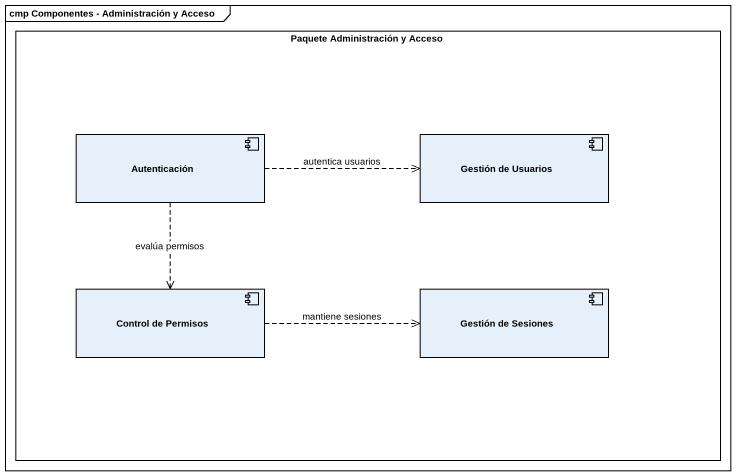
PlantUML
@startuml
mainframe cmp Componentes - Administración y Acceso
rectangle "Paquete Administración y Acceso" as Paquete_Administración_y {
  component Autenticación
  component "Gestión de Usuarios" as Gestión_de_Usuarios
  component "Control de Permisos" as Control_de_Permisos
  component "Gestión de Sesiones" as Gestión_de_Sesiones
}
Autenticación .right.> Gestión_de_Usuarios : autentica usuarios
Autenticación ..> Control_de_Permisos : evalúa permisos
Control_de_Permisos .right.> Gestión_de_Sesiones : mantiene sesiones
@enduml
